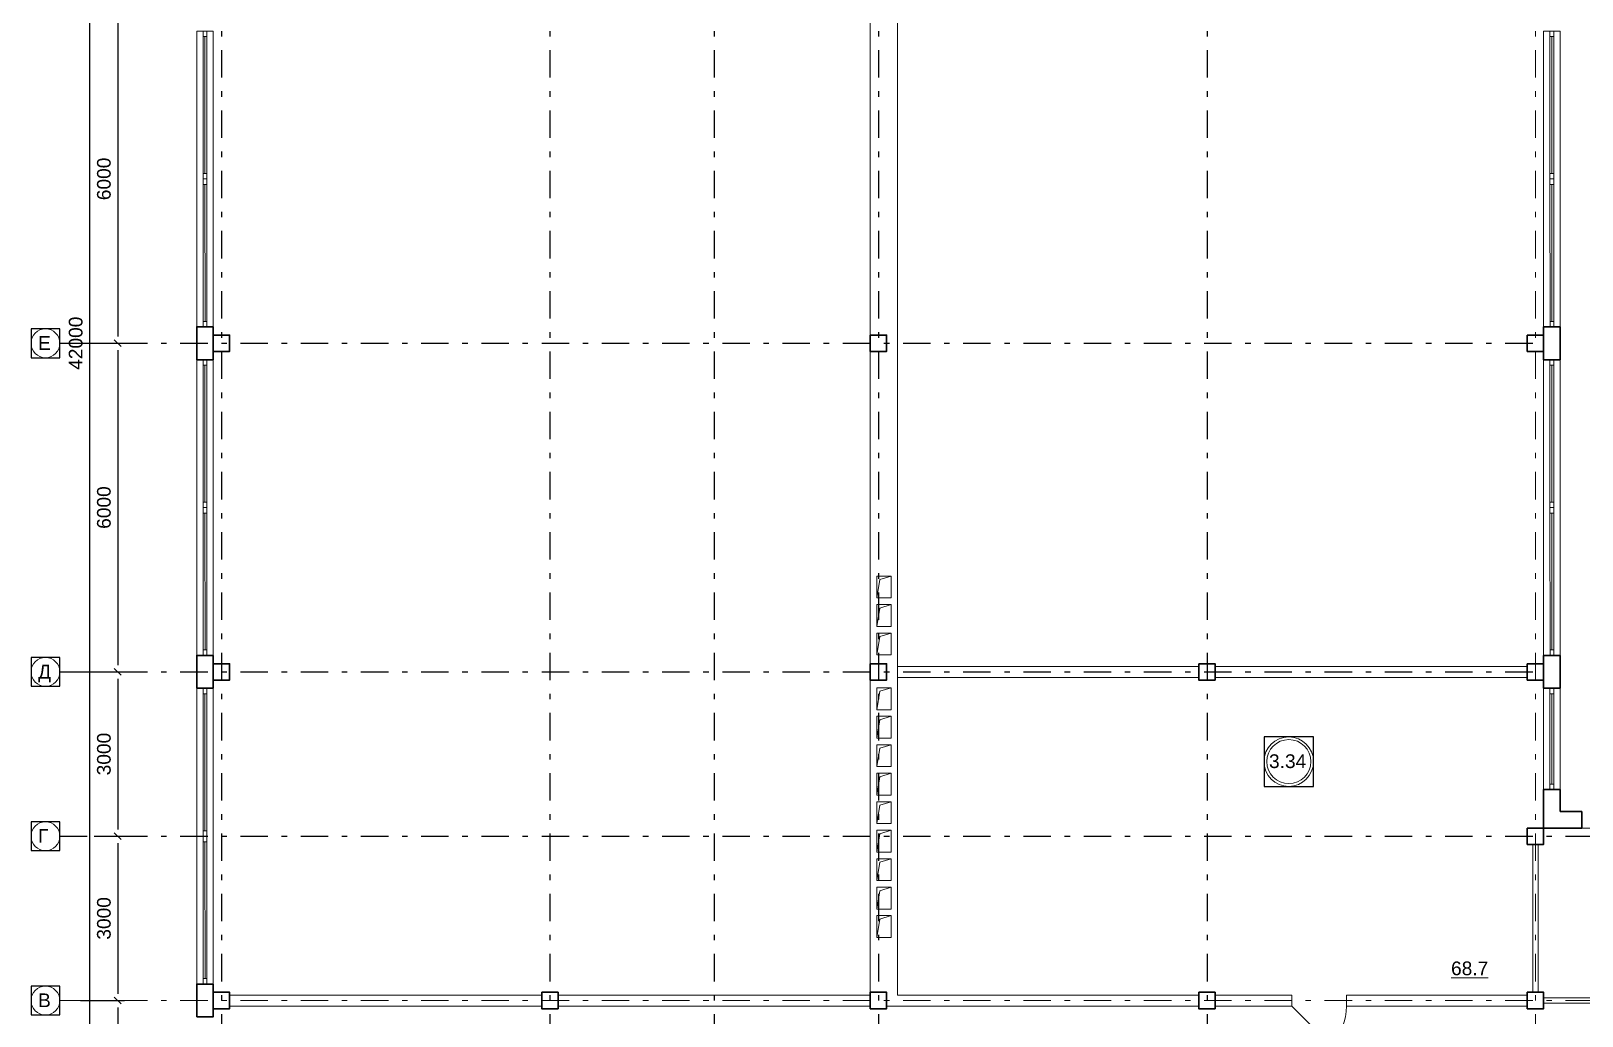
# Model space of a CAD drawing. Header units: metres. Extents: x 0 to 83.6, y 0.1 to 58.1.
# Drawn here: x 5.75 to 34.08, y 22.35 to 40.33 of the extents above; entities that cross this region are included whole.
import ezdxf
from ezdxf.enums import TextEntityAlignment as Align

# ---------------------------------------------------------------- set-up
doc = ezdxf.new("R2010")
doc.units = ezdxf.units.M
doc.header["$MEASUREMENT"] = 0
doc.linetypes.add('( Dashdot )', pattern=[1.001, 0.5, -0.25, 0.001, -0.25])
doc.layers.get('DEFPOINTS').update_dxf_attribs({"lineweight": 0})
doc.layers.add('YOLO_TABLE', color=1, linetype='Continuous')
doc.styles.add('Standard_0', font='arial.ttf')
doc.styles.add('Style-Arial', font='arial.ttf')
doc.dimstyles.get("Standard").update_dxf_attribs({"dimtxt": 0.00018, "dimasz": 0.00018, "dimexe": 0.0002, "dimexo": 0.0625, "dimgap": 9e-05, "dimtad": 0, "dimtih": 1, "dimtoh": 1, "dimdec": 4, "dimlfac": 1000, "dimzin": 0, "dimdsep": 46, "dimtxsty": 'Standard_0', "dimcen": 9e-05, "dimadec": 0, "dimazin": 0, "dimtfac": 1, "dimtdec": 4, "dimtofl": 0, "dimtmove": 0, "dimatfit": 0, "dimfxl": 0.01, "dimfxlon": 1, "dimtolj": 1, "dimtzin": 0, "dimarcsym": 0})

# ---------------------------------------------------------------- blocks, each defined once
blk = doc.blocks.new('_Oblique-1')
at = {"color": 0, "linetype": 'ByBlock', "lineweight": -2}
blk.add_line((0.5, 0.5), (-0.5, -0.5), dxfattribs=at)
blk = doc.blocks.new('*D281')
at = {"color": 0, "linetype": 'Continuous', "lineweight": -2, "transparency": 16777216}
for p, q in [((6.401, 55.629), (6.943, 55.629)), ((6.818, 55.504), (6.818, 13.754)), ((6.401, 13.629), (6.943, 13.629))]:
    blk.add_line(p, q, dxfattribs=at)
at = {"layer": 'DEFPOINTS', "color": 0, "linetype": 'Continuous', "transparency": 16777216}
for p in [(6.276, 55.629), (6.276, 13.629), (6.818, 13.629)]:
    blk.add_point(p, dxfattribs=at)
at = {"color": 0, "linetype": 'Continuous', "lineweight": -2, "transparency": 16777216, "xscale": 0.125, "yscale": 0.125, "zscale": 0.125}
for p, rotation in [((6.818, 55.629), 90), ((6.818, 13.629), 270)]:
    blk.add_blockref('_Oblique-1', p, dxfattribs=dict(at, rotation=rotation))
at = {"color": 0, "linetype": 'Continuous', "lineweight": 0, "transparency": 16777216, "insert": (6.566, 34.629), "char_height": 0.25, "attachment_point": 5, "rotation": 90, "style": 'Style-Arial'}
blk.add_mtext('\\A1;42000', dxfattribs=at)
blk = doc.blocks.new('*D509')
at = {"color": 0, "linetype": 'Continuous', "lineweight": -2, "transparency": 16777216}
for p, q in [((6.401, 40.629), (7.458, 40.629)), ((7.333, 40.504), (7.333, 34.754)), ((6.401, 34.629), (7.458, 34.629))]:
    blk.add_line(p, q, dxfattribs=at)
at = {"layer": 'DEFPOINTS', "color": 0, "linetype": 'Continuous', "transparency": 16777216}
for p in [(6.276, 40.629), (6.276, 34.629), (7.333, 34.629)]:
    blk.add_point(p, dxfattribs=at)
at = {"color": 0, "linetype": 'Continuous', "lineweight": -2, "transparency": 16777216, "xscale": 0.125, "yscale": 0.125, "zscale": 0.125}
for p, rotation in [((7.333, 40.629), 90), ((7.333, 34.629), 270)]:
    blk.add_blockref('_Oblique-1', p, dxfattribs=dict(at, rotation=rotation))
at = {"color": 0, "linetype": 'Continuous', "lineweight": 0, "transparency": 16777216, "insert": (7.081, 37.629), "char_height": 0.25, "attachment_point": 5, "rotation": 90, "style": 'Style-Arial'}
blk.add_mtext('\\A1;6000', dxfattribs=at)
blk = doc.blocks.new('*D510')
at = {"color": 0, "linetype": 'Continuous', "lineweight": -2, "transparency": 16777216}
for p, q in [((6.401, 34.629), (7.458, 34.629)), ((7.333, 34.504), (7.333, 28.754)), ((6.401, 28.629), (7.458, 28.629))]:
    blk.add_line(p, q, dxfattribs=at)
at = {"layer": 'DEFPOINTS', "color": 0, "linetype": 'Continuous', "transparency": 16777216}
for p in [(6.276, 34.629), (6.276, 28.629), (7.333, 28.629)]:
    blk.add_point(p, dxfattribs=at)
at = {"color": 0, "linetype": 'Continuous', "lineweight": -2, "transparency": 16777216, "xscale": 0.125, "yscale": 0.125, "zscale": 0.125}
for p, rotation in [((7.333, 34.629), 90), ((7.333, 28.629), 270)]:
    blk.add_blockref('_Oblique-1', p, dxfattribs=dict(at, rotation=rotation))
at = {"color": 0, "linetype": 'Continuous', "lineweight": 0, "transparency": 16777216, "insert": (7.081, 31.629), "char_height": 0.25, "attachment_point": 5, "rotation": 90, "style": 'Style-Arial'}
blk.add_mtext('\\A1;6000', dxfattribs=at)
blk = doc.blocks.new('*D511')
at = {"color": 0, "linetype": 'Continuous', "lineweight": -2, "transparency": 16777216}
for p, q in [((6.401, 28.629), (7.458, 28.629)), ((7.333, 28.504), (7.333, 25.754)), ((6.901, 25.629), (7.458, 25.629))]:
    blk.add_line(p, q, dxfattribs=at)
at = {"layer": 'DEFPOINTS', "color": 0, "linetype": 'Continuous', "transparency": 16777216}
for p in [(6.276, 28.629), (6.776, 25.629), (7.333, 25.629)]:
    blk.add_point(p, dxfattribs=at)
at = {"color": 0, "linetype": 'Continuous', "lineweight": -2, "transparency": 16777216, "xscale": 0.125, "yscale": 0.125, "zscale": 0.125}
for p, rotation in [((7.333, 28.629), 90), ((7.333, 25.629), 270)]:
    blk.add_blockref('_Oblique-1', p, dxfattribs=dict(at, rotation=rotation))
at = {"color": 0, "linetype": 'Continuous', "lineweight": 0, "transparency": 16777216, "insert": (7.081, 27.129), "char_height": 0.25, "attachment_point": 5, "rotation": 90, "style": 'Style-Arial'}
blk.add_mtext('\\A1;3000', dxfattribs=at)
blk = doc.blocks.new('*D494')
at = {"color": 0, "linetype": 'Continuous', "lineweight": -2, "transparency": 16777216}
for p, q in [((6.901, 25.629), (7.458, 25.629)), ((7.333, 25.504), (7.333, 22.754)), ((6.651, 22.629), (7.458, 22.629))]:
    blk.add_line(p, q, dxfattribs=at)
at = {"layer": 'DEFPOINTS', "color": 0, "linetype": 'Continuous', "transparency": 16777216}
for p in [(6.776, 25.629), (6.526, 22.629), (7.333, 22.629)]:
    blk.add_point(p, dxfattribs=at)
at = {"color": 0, "linetype": 'Continuous', "lineweight": -2, "transparency": 16777216, "xscale": 0.125, "yscale": 0.125, "zscale": 0.125}
for p, rotation in [((7.333, 25.629), 90), ((7.333, 22.629), 270)]:
    blk.add_blockref('_Oblique-1', p, dxfattribs=dict(at, rotation=rotation))
at = {"color": 0, "linetype": 'Continuous', "lineweight": 0, "transparency": 16777216, "insert": (7.081, 24.129), "char_height": 0.25, "attachment_point": 5, "rotation": 90, "style": 'Style-Arial'}
blk.add_mtext('\\A1;3000', dxfattribs=at)
blk = doc.blocks.new('*D495')
at = {"color": 0, "linetype": 'Continuous', "lineweight": -2, "transparency": 16777216}
for p, q in [((6.651, 22.629), (7.458, 22.629)), ((7.333, 22.504), (7.333, 19.754)), ((6.401, 19.629), (7.458, 19.629))]:
    blk.add_line(p, q, dxfattribs=at)
at = {"layer": 'DEFPOINTS', "color": 0, "linetype": 'Continuous', "transparency": 16777216}
for p in [(6.526, 22.629), (6.276, 19.629), (7.333, 19.629)]:
    blk.add_point(p, dxfattribs=at)
at = {"color": 0, "linetype": 'Continuous', "lineweight": -2, "transparency": 16777216, "xscale": 0.125, "yscale": 0.125, "zscale": 0.125}
for p, rotation in [((7.333, 22.629), 90), ((7.333, 19.629), 270)]:
    blk.add_blockref('_Oblique-1', p, dxfattribs=dict(at, rotation=rotation))
at = {"color": 0, "linetype": 'Continuous', "lineweight": 0, "transparency": 16777216, "insert": (7.081, 21.129), "char_height": 0.25, "attachment_point": 5, "rotation": 90, "style": 'Style-Arial'}
blk.add_mtext('\\A1;3000', dxfattribs=at)

msp = doc.modelspace()

# ---------------------------------------------------------------- linework, layer by layer
at = {"color": 1, "linetype": '( Dashdot )'}
for p, q in [((9.22750202, 57.57893372), (9.22750202, 9.05551876)), ((15.22750202, 57.57893372), (15.22750202, 9.05551876)), ((18.22750202, 57.57893372), (18.22750202, 9.05551876)), ((21.22750202, 57.57893372), (21.22750202, 9.05551876)), ((27.22750202, 57.57893372), (27.22750202, 9.05551876)), ((6.27591411, 34.62893372), (33.22750202, 34.62893372)), ((6.27591411, 28.62893372), (33.22750202, 28.62893372)), ((6.27591411, 25.62893372), (78.17591411, 25.62893372))]:
    msp.add_line(p, q, dxfattribs=at)
at = {"color": 1, "linetype": '( Dashdot )', "lineweight": 0}
for p, q in [((33.22750202, 57.57893372), (33.22750202, 9.05551876)), ((6.27591411, 22.62893372), (78.17591411, 22.62893372))]:
    msp.add_line(p, q, dxfattribs=at)
at = {"color": 7, "linetype": 'Continuous', "lineweight": 13}
for p, q in [((21.07591411, 46.57893372), (21.07591411, 22.47893372)), ((21.57591411, 46.57893372), (21.57591411, 22.72893372)), ((21.19591411, 30.37893372), (21.45591411, 30.37893372)), ((21.19591411, 30.37893372), (21.19591411, 29.97893372)), ((21.45591411, 30.37893372), (21.45591411, 29.97893372)), ((21.19591411, 29.97893372), (21.45591411, 29.97893372)), ((21.19591411, 29.85893372), (21.45591411, 29.85893372)), ((21.19591411, 29.85893372), (21.19591411, 29.45893372)), ((21.45591411, 29.85893372), (21.45591411, 29.45893372)), ((21.19591411, 29.45893372), (21.45591411, 29.45893372)), ((21.19591411, 29.33893372), (21.45591411, 29.33893372)), ((21.19591411, 29.33893372), (21.19591411, 28.93893372)), ((21.45591411, 29.33893372), (21.45591411, 28.93893372)), ((21.19591411, 28.93893372), (21.45591411, 28.93893372)), ((21.57591411, 28.72893372), (27.07591411, 28.72893372)), ((27.37591411, 28.72893372), (33.07591411, 28.72893372)), ((21.19591411, 28.33893372), (21.45591411, 28.33893372)), ((21.19591411, 28.33893372), (21.19591411, 27.93893372)), ((21.45591411, 28.33893372), (21.45591411, 27.93893372)), ((21.57591411, 28.52893372), (27.07591411, 28.52893372)), ((27.37591411, 28.52893372), (33.07591411, 28.52893372)), ((21.19591411, 27.93893372), (21.45591411, 27.93893372)), ((21.19591411, 27.81893372), (21.45591411, 27.81893372)), ((21.19591411, 27.81893372), (21.19591411, 27.41893372)), ((21.45591411, 27.81893372), (21.45591411, 27.41893372)), ((21.19591411, 27.41893372), (21.45591411, 27.41893372)), ((21.19591411, 27.29893372), (21.45591411, 27.29893372)), ((21.19591411, 27.29893372), (21.19591411, 26.89893372)), ((21.45591411, 27.29893372), (21.45591411, 26.89893372)), ((21.19591411, 26.89893372), (21.45591411, 26.89893372)), ((21.19591411, 26.77893372), (21.45591411, 26.77893372)), ((21.19591411, 26.77893372), (21.19591411, 26.37893372)), ((21.45591411, 26.77893372), (21.45591411, 26.37893372)), ((21.19591411, 26.37893372), (21.45591411, 26.37893372)), ((21.19591411, 26.25893372), (21.45591411, 26.25893372)), ((21.19591411, 26.25893372), (21.19591411, 25.85893372)), ((21.45591411, 26.25893372), (21.45591411, 25.85893372)), ((21.19591411, 25.85893372), (21.45591411, 25.85893372)), ((34.07591411, 25.77893372), (34.57591411, 25.77893372)), ((21.19591411, 25.73893372), (21.45591411, 25.73893372)), ((21.19591411, 25.73893372), (21.19591411, 25.33893372)), ((21.45591411, 25.73893372), (21.45591411, 25.33893372)), ((21.19591411, 25.33893372), (21.45591411, 25.33893372)), ((21.19591411, 25.21893372), (21.45591411, 25.21893372)), ((21.19591411, 25.21893372), (21.19591411, 24.81893372)), ((21.45591411, 25.21893372), (21.45591411, 24.81893372)), ((21.19591411, 24.81893372), (21.45591411, 24.81893372)), ((21.19591411, 24.69893372), (21.45591411, 24.69893372)), ((21.19591411, 24.69893372), (21.19591411, 24.29893372)), ((21.45591411, 24.69893372), (21.45591411, 24.29893372)), ((21.19591411, 24.29893372), (21.45591411, 24.29893372)), ((21.19591411, 24.17893372), (21.45591411, 24.17893372)), ((21.19591411, 24.17893372), (21.19591411, 23.77893372)), ((21.45591411, 24.17893372), (21.45591411, 23.77893372)), ((21.19591411, 23.77893372), (21.45591411, 23.77893372)), ((9.37591411, 22.72893372), (15.07591411, 22.72893372)), ((15.37591411, 22.72893372), (21.07591411, 22.72893372)), ((21.57591411, 22.72893372), (27.07591411, 22.72893372)), ((28.77591411, 22.72893372), (27.37591411, 22.72893372)), ((28.77591411, 22.72893372), (28.77591411, 22.52893372)), ((29.77591411, 22.72893372), (33.07591411, 22.72893372)), ((29.77591411, 22.72893372), (29.77591411, 22.52893372)), ((9.37591411, 22.52893372), (15.07591411, 22.52893372)), ((15.37591411, 22.52893372), (21.07591411, 22.52893372)), ((21.37591411, 22.52893372), (27.07591411, 22.52893372)), ((28.77591411, 22.52893372), (27.37591411, 22.52893372)), ((29.77591411, 22.52893372), (33.07591411, 22.52893372))]:
    msp.add_line(p, q, dxfattribs=at)
at = {"color": 7, "linetype": 'Continuous', "lineweight": 0}
for p, q in [((8.92591411, 40.22893372), (8.92591411, 37.72893372)), ((33.52591411, 40.22893372), (33.52591411, 37.72893372)), ((8.92591411, 37.52893372), (8.92810862, 35.02896444)), ((33.52591411, 37.52893372), (33.52810862, 35.02896444)), ((8.92591411, 34.22893372), (8.92591411, 31.72893372)), ((33.52591411, 34.22893372), (33.52591411, 31.72893372)), ((8.92591411, 31.52893372), (8.92810862, 29.02896444)), ((33.52591411, 31.52893372), (33.52810862, 29.02896444)), ((8.92591411, 28.22893372), (8.92591411, 25.72893372)), ((33.52591411, 26.57893372), (33.52591411, 28.22893372)), ((8.92591411, 25.52893372), (8.92810862, 23.02896444))]:
    msp.add_line(p, q, dxfattribs=at)
at = {"color": 7, "linetype": 'Continuous', "lineweight": 30}
for p in [(33.67591411, 26.07893372), (34.07591411, 25.77893372)]:
    msp.add_line(p, (34.07591411, 26.07893372), dxfattribs=at)
at = {"color": 7, "lineweight": 13}
msp.add_line((28.77591411, 22.52893372), (29.48302089, 21.82182694), dxfattribs=at)
at = {"color": 7, "linetype": 'Continuous', "lineweight": 0, "flags": 128}
for points in [[(8.77591411, 34.92893372), (8.77591411, 40.32893372), (9.07591411, 40.32893372), (9.07591411, 34.92893372), (8.77591411, 34.92893372)], [(8.89091411, 37.72893372), (8.89091411, 40.22893372), (8.96091411, 40.22893372), (8.96091411, 37.72893372), (8.89091411, 37.72893372)], [(33.37591411, 34.92893372), (33.37591411, 40.32893372), (33.67591411, 40.32893372), (33.67591411, 34.92893372), (33.37591411, 34.92893372)], [(33.49091411, 37.72893372), (33.49091411, 40.22893372), (33.56091411, 40.22893372), (33.56091411, 37.72893372), (33.49091411, 37.72893372)], [(8.89310865, 35.02893372), (8.89091411, 37.52893372), (8.96091405, 37.52899517), (8.96310859, 35.02899517), (8.89310865, 35.02893372)], [(33.49310865, 35.02893372), (33.49091411, 37.52893372), (33.56091405, 37.52899517), (33.56310859, 35.02899517), (33.49310865, 35.02893372)], [(8.77591411, 28.92893372), (8.77591411, 34.32893372), (9.07591411, 34.32893372), (9.07591411, 28.92893372), (8.77591411, 28.92893372)], [(33.37591411, 28.92893372), (33.37591411, 34.32893372), (33.67591411, 34.32893372), (33.67591411, 28.92893372), (33.37591411, 28.92893372)], [(8.89091411, 31.72893372), (8.89091411, 34.22893372), (8.96091411, 34.22893372), (8.96091411, 31.72893372), (8.89091411, 31.72893372)], [(33.49091411, 31.72893372), (33.49091411, 34.22893372), (33.56091411, 34.22893372), (33.56091411, 31.72893372), (33.49091411, 31.72893372)], [(8.89310865, 29.02893372), (8.89091411, 31.52893372), (8.96091405, 31.52899517), (8.96310859, 29.02899517), (8.89310865, 29.02893372)], [(33.49310865, 29.02893372), (33.49091411, 31.52893372), (33.56091405, 31.52899517), (33.56310859, 29.02899517), (33.49310865, 29.02893372)], [(8.77591411, 22.92893372), (8.77591411, 28.32893372), (9.07591411, 28.32893372), (9.07591411, 22.92893372), (8.77591411, 22.92893372)], [(33.67591411, 28.32893372), (33.67591411, 26.47893372), (33.37591411, 26.47893372), (33.37591411, 28.32893372), (33.67591411, 28.32893372)], [(8.89091411, 25.72893372), (8.89091411, 28.22893372), (8.96091411, 28.22893372), (8.96091411, 25.72893372), (8.89091411, 25.72893372)], [(33.49091411, 28.22893372), (33.56091411, 28.22893372), (33.56091411, 26.57893372), (33.49091411, 26.57893372), (33.49091411, 28.22893372)], [(8.89310865, 23.02893372), (8.89091411, 25.52893372), (8.96091405, 25.52899517), (8.96310859, 23.02899517), (8.89310865, 23.02893372)]]:
    msp.add_lwpolyline(points, close=True, dxfattribs=at)
at = {"color": 7, "linetype": 'Continuous', "lineweight": 13, "flags": 128}
for points in [[(8.89091411, 40.22893372), (8.89091411, 40.32893372), (8.96091411, 40.32893372), (8.96091411, 40.22893372), (8.89091411, 40.22893372)], [(33.49091411, 40.22893372), (33.49091411, 40.32893372), (33.56091411, 40.32893372), (33.56091411, 40.22893372), (33.49091411, 40.22893372)], [(8.89091411, 37.62893372), (8.89091411, 37.72893372), (8.96091411, 37.72893372), (8.96091411, 37.62893372), (8.89091411, 37.62893372)], [(33.49091411, 37.62893372), (33.49091411, 37.72893372), (33.56091411, 37.72893372), (33.56091411, 37.62893372), (33.49091411, 37.62893372)], [(8.89091411, 37.52893372), (8.89091411, 37.62893372), (8.96091411, 37.62893372), (8.96091411, 37.52893372), (8.89091411, 37.52893372)], [(33.49091411, 37.52893372), (33.49091411, 37.62893372), (33.56091411, 37.62893372), (33.56091411, 37.52893372), (33.49091411, 37.52893372)], [(8.89310865, 34.92893372), (8.89310865, 35.02893372), (8.96310865, 35.02893372), (8.96310865, 34.92893372), (8.89310865, 34.92893372)], [(33.49310865, 34.92893372), (33.49310865, 35.02893372), (33.56310865, 35.02893372), (33.56310865, 34.92893372), (33.49310865, 34.92893372)], [(8.89091411, 34.22893372), (8.89091411, 34.32893372), (8.96091411, 34.32893372), (8.96091411, 34.22893372), (8.89091411, 34.22893372)], [(33.49091411, 34.22893372), (33.49091411, 34.32893372), (33.56091411, 34.32893372), (33.56091411, 34.22893372), (33.49091411, 34.22893372)], [(8.89091411, 31.62893372), (8.89091411, 31.72893372), (8.96091411, 31.72893372), (8.96091411, 31.62893372), (8.89091411, 31.62893372)], [(33.49091411, 31.62893372), (33.49091411, 31.72893372), (33.56091411, 31.72893372), (33.56091411, 31.62893372), (33.49091411, 31.62893372)], [(8.89091411, 31.52893372), (8.89091411, 31.62893372), (8.96091411, 31.62893372), (8.96091411, 31.52893372), (8.89091411, 31.52893372)], [(33.49091411, 31.52893372), (33.49091411, 31.62893372), (33.56091411, 31.62893372), (33.56091411, 31.52893372), (33.49091411, 31.52893372)], [(8.89310865, 28.92893372), (8.89310865, 29.02893372), (8.96310865, 29.02893372), (8.96310865, 28.92893372), (8.89310865, 28.92893372)], [(33.49310865, 28.92893372), (33.49310865, 29.02893372), (33.56310865, 29.02893372), (33.56310865, 28.92893372), (33.49310865, 28.92893372)], [(8.89091411, 28.22893372), (8.89091411, 28.32893372), (8.96091411, 28.32893372), (8.96091411, 28.22893372), (8.89091411, 28.22893372)], [(33.56091411, 28.32893372), (33.56091411, 28.22893372), (33.49091411, 28.22893372), (33.49091411, 28.32893372), (33.56091411, 28.32893372)], [(33.56091411, 26.57893372), (33.56091411, 26.47893372), (33.49091411, 26.47893372), (33.49091411, 26.57893372), (33.56091411, 26.57893372)], [(8.89091411, 25.62893372), (8.89091411, 25.72893372), (8.96091411, 25.72893372), (8.96091411, 25.62893372), (8.89091411, 25.62893372)], [(8.89091411, 25.52893372), (8.89091411, 25.62893372), (8.96091411, 25.62893372), (8.96091411, 25.52893372), (8.89091411, 25.52893372)], [(33.17591411, 25.47893372), (33.17591411, 22.77893372), (33.27591411, 22.77893372), (33.27591411, 25.47893372), (33.17591411, 25.47893372)], [(8.89310865, 22.92893372), (8.89310865, 23.02893372), (8.96310865, 23.02893372), (8.96310865, 22.92893372), (8.89310865, 22.92893372)]]:
    msp.add_lwpolyline(points, close=True, dxfattribs=at)
at = {"color": 7, "linetype": 'Continuous', "lineweight": 30, "flags": 128}
for points in [[(8.77591411, 34.32893372), (8.77591411, 34.92893372), (9.07591411, 34.92893372), (9.07591411, 34.32893372), (8.77591411, 34.32893372)], [(33.37591411, 34.32893372), (33.37591411, 34.92893372), (33.67591411, 34.92893372), (33.67591411, 34.32893372), (33.37591411, 34.32893372)], [(9.07591411, 34.77893372), (9.07591411, 34.47893372), (9.37591411, 34.47893372), (9.37591411, 34.77893372), (9.07591411, 34.77893372)], [(21.07591411, 34.77893372), (21.07591411, 34.47893372), (21.37591411, 34.47893372), (21.37591411, 34.77893372), (21.07591411, 34.77893372)], [(33.07591411, 34.77893372), (33.07591411, 34.47893372), (33.37591411, 34.47893372), (33.37591411, 34.77893372), (33.07591411, 34.77893372)], [(8.77591411, 28.32893372), (8.77591411, 28.92893372), (9.07591411, 28.92893372), (9.07591411, 28.32893372), (8.77591411, 28.32893372)], [(33.37591411, 28.32893372), (33.37591411, 28.92893372), (33.67591411, 28.92893372), (33.67591411, 28.32893372), (33.37591411, 28.32893372)], [(9.07591411, 28.77893372), (9.07591411, 28.47893372), (9.37591411, 28.47893372), (9.37591411, 28.77893372), (9.07591411, 28.77893372)], [(21.07591411, 28.77893372), (21.07591411, 28.47893372), (21.37591411, 28.47893372), (21.37591411, 28.77893372), (21.07591411, 28.77893372)], [(27.07591411, 28.77893372), (27.07591411, 28.47893372), (27.37591411, 28.47893372), (27.37591411, 28.77893372), (27.07591411, 28.77893372)], [(33.07591411, 28.77893372), (33.07591411, 28.47893372), (33.37591411, 28.47893372), (33.37591411, 28.77893372), (33.07591411, 28.77893372)], [(33.07591411, 25.77893372), (33.07591411, 25.47893372), (33.37591411, 25.47893372), (33.37591411, 25.77893372), (33.07591411, 25.77893372)], [(8.77591411, 22.32893372), (8.77591411, 22.92893372), (9.07591411, 22.92893372), (9.07591411, 22.32893372), (8.77591411, 22.32893372)], [(9.07591411, 22.77893372), (9.07591411, 22.47893372), (9.37591411, 22.47893372), (9.37591411, 22.77893372), (9.07591411, 22.77893372)], [(15.07591411, 22.77893372), (15.07591411, 22.47893372), (15.37591411, 22.47893372), (15.37591411, 22.77893372), (15.07591411, 22.77893372)], [(21.07591411, 22.77893372), (21.07591411, 22.47893372), (21.37591411, 22.47893372), (21.37591411, 22.77893372), (21.07591411, 22.77893372)], [(27.07591411, 22.77893372), (27.07591411, 22.47893372), (27.37591411, 22.47893372), (27.37591411, 22.77893372), (27.07591411, 22.77893372)], [(33.07591411, 22.77893372), (33.07591411, 22.47893372), (33.37591411, 22.47893372), (33.37591411, 22.77893372), (33.07591411, 22.77893372)]]:
    msp.add_lwpolyline(points, close=True, dxfattribs=at)
at = {"color": 7, "linetype": 'Continuous', "lineweight": 13, "flags": 128}
for points in [[(21.45591411, 30.37893372), (21.24951589, 30.31453305), (21.19591411, 29.97893372)], [(21.45591411, 29.85893372), (21.24951589, 29.79453305), (21.19591411, 29.45893372)], [(21.45591411, 29.33893372), (21.24951589, 29.27453305), (21.19591411, 28.93893372)], [(21.45591411, 28.33893372), (21.24951589, 28.27453305), (21.19591411, 27.93893372)], [(21.45591411, 27.81893372), (21.24951589, 27.75453305), (21.19591411, 27.41893372)], [(21.45591411, 27.29893372), (21.24951589, 27.23453305), (21.19591411, 26.89893372)], [(21.45591411, 26.77893372), (21.24951589, 26.71453305), (21.19591411, 26.37893372)], [(21.45591411, 26.25893372), (21.24951589, 26.19453305), (21.19591411, 25.85893372)], [(21.45591411, 25.73893372), (21.24951589, 25.67453305), (21.19591411, 25.33893372)], [(21.45591411, 25.21893372), (21.24951589, 25.15453305), (21.19591411, 24.81893372)], [(21.45591411, 24.69893372), (21.24951589, 24.63453305), (21.19591411, 24.29893372)], [(21.45591411, 24.17893372), (21.24951589, 24.11453305), (21.19591411, 23.77893372)], [(39.07591411, 22.67893372), (33.37591411, 22.67893372), (33.37591411, 22.57893372), (39.07591411, 22.57893372)]]:
    msp.add_lwpolyline(points, dxfattribs=at)
at = {"color": 7, "linetype": 'Continuous', "lineweight": 30, "flags": 128}
for points in [[(33.37591411, 26.47893372), (33.37591411, 25.77893372), (34.07591411, 25.77893372)], [(33.37591411, 26.47893372), (33.67591411, 26.47893372), (33.67591411, 26.07893372)]]:
    msp.add_lwpolyline(points, dxfattribs=at)
at = {"color": 7, "linetype": 'Continuous', "lineweight": 13}
for centre, radius in [((6.01255866, 34.62893372), 0.26335544), ((6.01255866, 28.62893372), 0.26335544), ((28.72078845, 26.99100456), 0.45201344), ((28.72078845, 26.99100456), 0.40201344), ((6.01255866, 25.62893372), 0.26335544), ((6.01255866, 22.62893372), 0.26335544)]:
    msp.add_circle(centre, radius, dxfattribs=at)
at = {"color": 7, "lineweight": 0}
msp.add_arc((28.77591411, 22.52893372), 1, 315, 360, dxfattribs=at)
at = {"layer": 'YOLO_TABLE'}
for points in [[(5.74920322, 34.36557827), (6.27591411, 34.36557827), (6.27591411, 34.89228916), (5.74920322, 34.89228916)], [(5.74920322, 28.36557827), (6.27591411, 28.36557827), (6.27591411, 28.89228916), (5.74920322, 28.89228916)], [(28.26877501, 26.53899112), (29.1728019, 26.53899112), (29.1728019, 27.443018), (28.26877501, 27.443018)], [(5.74920322, 25.36557827), (6.27591411, 25.36557827), (6.27591411, 25.89228916), (5.74920322, 25.89228916)], [(5.74920322, 22.36557827), (6.27591411, 22.36557827), (6.27591411, 22.89228916), (5.74920322, 22.89228916)]]:
    msp.add_lwpolyline(points, close=True, dxfattribs=at)

# ---------------------------------------------------------------- texts
at = {"color": 7, "linetype": 'Continuous', "lineweight": 30, "style": 'Style-Arial'}
for s, p in [('Е', (5.87846716, 34.75819635)), ('Д', (5.87846716, 28.75819635)), ('Г', (5.87846716, 25.75819635)), ('В', (5.87846716, 22.75819635))]:
    msp.add_text(s, height=0.25, dxfattribs=at).set_placement(p, align=Align.TOP_LEFT)
at = {"color": 7, "linetype": 'Continuous', "lineweight": 13, "style": 'Style-Arial'}
for s, p in [('3.34', (28.36011008, 27.1237542)), ('%%u68.7%%U', (31.6847072, 23.34155162))]:
    msp.add_text(s, height=0.25, dxfattribs=at).set_placement(p, align=Align.TOP_LEFT)

# ---------------------------------------------------------------- dimensions: what is measured, and where the dimension line sits
at = {"color": 5, "linetype": 'Continuous', "lineweight": 0}
for base, p1, p2, picture, middle in [((6.81816848, 13.62893372), (6.27591411, 55.62893372), (6.27591411, 13.62893372), '*D281', (6.56552523, 34.62893372)), ((7.33340895, 34.62893372), (6.27591411, 40.62893372), (6.27591411, 34.62893372), '*D509', (7.0807657, 37.62893372)), ((7.33340895, 28.62893372), (6.27591411, 34.62893372), (6.27591411, 28.62893372), '*D510', (7.0807657, 31.62893372)), ((7.33340895, 25.62893372), (6.27591411, 28.62893372), (6.77591411, 25.62893372), '*D511', (7.08068044, 27.12893372)), ((7.33340895, 22.62893372), (6.77591411, 25.62893372), (6.52591411, 22.62893372), '*D494', (7.08068044, 24.12893372)), ((7.33340895, 19.62893372), (6.52591411, 22.62893372), (6.27591411, 19.62893372), '*D495', (7.08068044, 21.12893372))]:
    dim = msp.add_linear_dim(base=base, p1=p1, p2=p2, angle=270, dimstyle='Standard', override={"dimtxt": 0.25, "dimasz": 0.125, "dimexe": 0.125, "dimexo": 0.125, "dimgap": 0.125, "dimtad": 1, "dimtih": 0, "dimtoh": 0, "dimzin": 11, "dimtxsty": 'Style-Arial', "dimblk": '_Oblique-1', "dimfxlon": 0, "dimfrac": 2, "dimtzin": 11}, dxfattribs=at)
    dim.commit()
    dim.dimension.update_dxf_attribs({"geometry": picture, "text_midpoint": middle})

doc.saveas('drawing.dxf')
